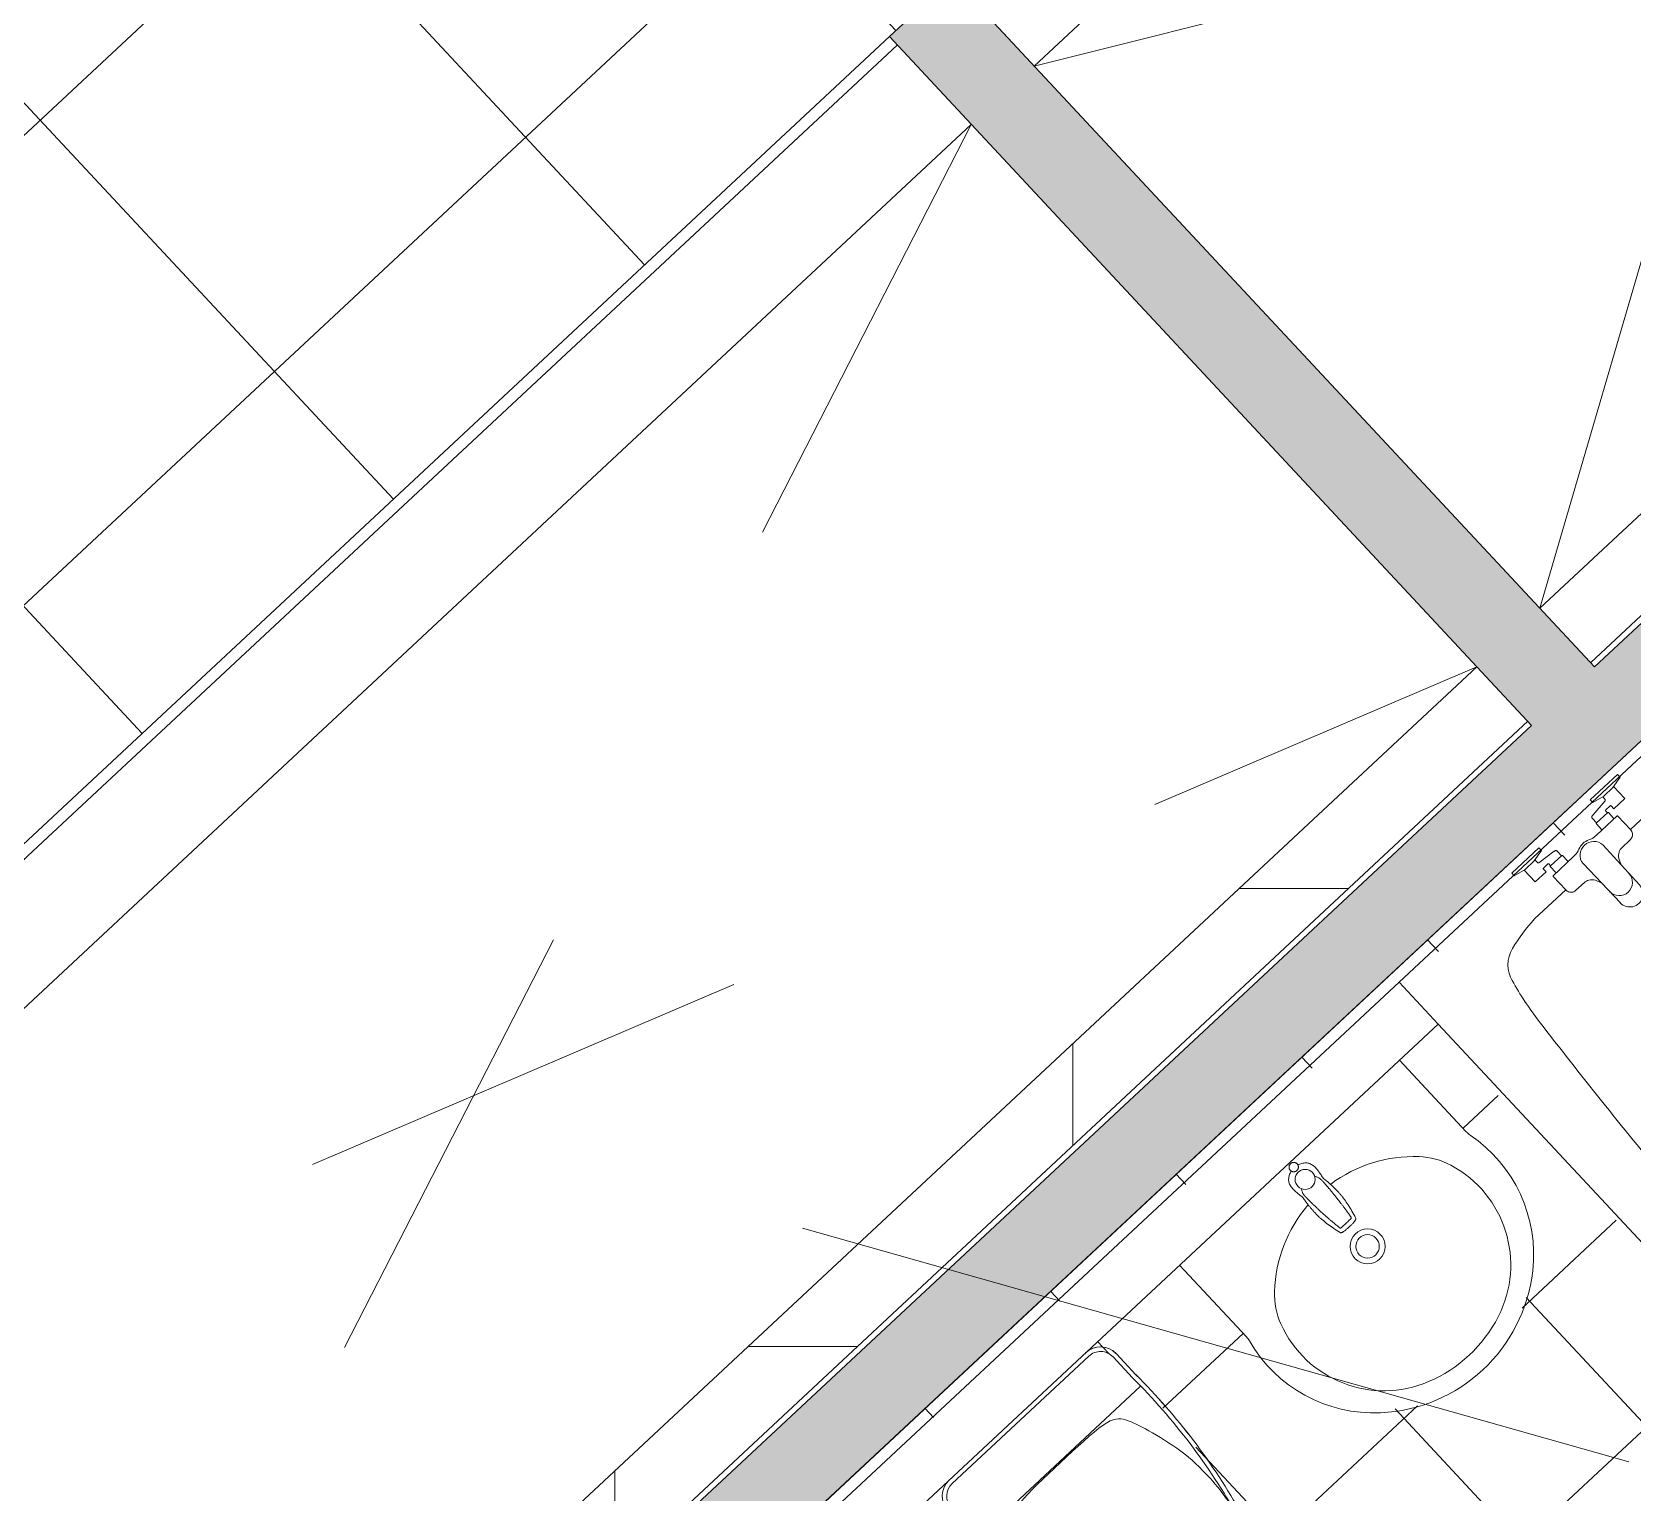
# Model space of a CAD drawing. Header units: millimetres. Extents: x -71377 to 516042, y -145869 to 441446.
# Drawn here: x 117752 to 120547, y 113294 to 115846 of the extents above; entities that cross this region are included whole.
import ezdxf

# ---------------------------------------------------------------- set-up
doc = ezdxf.new("R2010")
doc.units = ezdxf.units.MM
doc.header["$LTSCALE"] = 1000
doc.linetypes.add('_점선_M_', pattern=[3, 1.5, -1.5])
doc.linetypes.add('_점선_S_', pattern=[1.6, 0.8, -0.8])
for name, color, linetype, lineweight in [('A-fnsh', 5, 'Continuous', 5), ('A-hat', 251, 'Continuous', 5), ('A-insu', 251, 'Continuous', 5), ('A_bwall', 3, 'Continuous', 5), ('A_cwall', 2, 'Continuous', 5), ('A_fnsh', 5, 'Continuous', 5), ('AA_dash_M_', 7, '_점선_M_', 5), ('AA_오픈', 8, '_점선_S_', 5), ('AA_위생', 4, 'Continuous', 5), ('패밀리로 가져오기', 8, 'Continuous', 5)]:
    doc.layers.add(name, color=color, linetype=linetype, lineweight=lineweight)
pattern_1 = [(0, (165969.4808845727, 243949.8848709872), (0, 800), []), (90, (165969.4808845727, 243949.8848709872), (-800, 4.898587196589413e-14), [])]

# ---------------------------------------------------------------- blocks, each defined once
blk = doc.blocks.new('3D_세대_욕조 - 욕조_dwg-2440840-지반층 배치도')
at = {"layer": '패밀리로 가져오기'}
for p, q in [((80.7487418279052, -267.7176228804747), (80.74874182790516, -193.4680915661156)), ((26.19999999998981, -265.1060796084634), (26.19999999998981, -275.996952573681)), ((27.19999999998982, -276.996952573681), (31.99999999991997, -276.996952573681)), ((162.4384728219957, -322.0413313812164), (67.57789067368867, -321.1000441932407)), ((162.4435648125727, -367.9525229914866), (67.79125686889894, -368.9127413132514)), ((26.19999999998981, -413.996952573681), (26.19999999998981, -424.8878255390151)), ((27.19999999998982, -412.996952573681), (31.99999999991994, -412.996952573681)), ((80.78817767816511, -422.2762822669752), (48.79999999996657, -422.2762822669752))]:
    blk.add_line(p, q, dxfattribs=at)
at = {"layer": '패밀리로 가져오기', "flags": 128}
for points in [[(6.199999999989826, -262.1060796084634), (6.199999999989809, -240.1060796084634), (1.499999999919967, -218.6060796084635), (-5.000000000080044, -218.6060796084634), (-5.000000000080011, -283.6060796084635), (1.499999999919984, -283.6060796084635)], [(6.199999999989826, -427.8878255390151), (6.199999999989792, -449.8878255390151), (1.499999999919899, -471.387825539015), (-5.000000000080044, -471.387825539015), (-5.000000000080044, -406.387825539015), (1.499999999919967, -406.387825539015)]]:
    blk.add_lwpolyline(points, close=True, dxfattribs=at)
for points in [[(5.762790697663177, -238.1060796084635), (34.19999999998984, -238.1060796084635), (34.19999999998982, -264.1060796084635), (27.19999999998982, -264.1060796084635)], [(5.762790697725086, -264.1060796086514), (11.1828288922442, -264.1060796086514), (11.8797664686608, -264.1760494481675), (12.67723861521361, -264.4424584780298), (13.27598926259943, -264.8125108149811), (13.66516463887309, -265.1781590479627), (13.8774267123177, -265.459064161167), (17.58346329079943, -298.9778955925677)], [(47.34557743548796, -303.8415995418613), (45.88776732728729, -304.4969525736811), (33.11223267255264, -304.496952573681), (31.99999999991994, -303.996952573681), (31.99999999991995, -275.996952573681), (33.11223267255266, -275.496952573681), (45.88776732728729, -275.496952573681)], [(47.29999999996652, -320.4561701901544), (47.29999999996652, -317.7553016203742), (47.46121180189219, -268.5411903463823)], [(115.0081817479004, -321.5706877872867), (103.7640507020187, -317.2432334281325), (101.302464656801, -315.3320214120026), (99.18760925523385, -313.276789266412), (97.41268148218661, -311.1259848606128), (95.97806887623301, -308.9157110859228), (94.89041646620173, -306.6773942851283), (94.21708356080488, -304.66745983393), (93.96644360692153, -303.5546324104357), (93.78641297136348, -302.2874273618504), (93.72778083830056, -301.3241794905912), (93.18750186128456, -279.3694140664588), (93.0291353668217, -277.6951852474881), (92.57323957249903, -275.8657336347092), (91.83512459594206, -274.1424395680947), (90.83063442647835, -272.5603937562842), (89.57952110309999, -271.1526799552662), (88.1054668409415, -269.9502286117344), (86.43490650589958, -268.9809503611464), (84.59698366901283, -268.270483352389), (82.62306067141617, -267.8425307735155), (80.78817932241508, -267.7176336683619), (48.79999999996654, -267.7176336683619)], [(17.58272770508393, -298.9708431962433), (17.66199136244953, -299.5478392875216), (17.78737268316128, -300.1513555354775), (17.96476983777486, -300.7241874616605), (18.22737696929478, -301.2957092298838), (18.60865758976299, -301.8512333704705), (19.12081079062884, -302.3431859173446), (19.74770183919118, -302.7196695208416), (20.46704988763889, -302.9452776042651), (21.03096739700976, -302.9969265821712), (31.99999999995807, -302.9969265821539)], [(17.58113372927832, -391.0370737536247), (13.8783814378368, -424.5262060769564), (13.711770706897, -424.7612664372258), (13.3287845976939, -425.1391357358031), (12.74856871922115, -425.5162846547009), (11.96759265390305, -425.7988442184615), (11.1827567389535, -425.8878263730791), (5.762790697725053, -425.8878263730791)], [(31.99999999999272, -386.996952573874), (21.0288985761366, -386.996952573874), (20.46707783940219, -387.048622387443), (19.74796651894594, -387.2741159206249), (19.12128367984773, -387.6503553057393), (18.60913439979249, -388.1421036510744), (18.22767228303143, -388.697666240721), (17.96486567654028, -389.26946172513), (17.78738793741523, -389.8424893872567), (17.66195759293487, -390.4462673546512), (17.58272650578689, -391.0230728677426)], [(47.43614652465475, -413.8008845497675), (45.88776732728726, -414.496952573681), (33.11223267255266, -414.496952573681), (31.99999999991997, -413.996952573681), (31.99999999991997, -385.996952573681), (33.11223267255262, -385.4969525736811), (45.88776732728729, -385.4969525736811)], [(47.46121180189223, -421.4527148010961), (47.29999999996654, -372.2386035271043), (47.29999999996654, -369.5377349574405)], [(80.74874182790515, -496.5319084320217), (80.74874182790519, -422.2762822669465), (82.6425761680948, -422.1486783705473), (84.61559489314827, -421.7178260346695), (86.4522569716574, -421.0046147282987), (88.12120506857893, -420.0327767313279), (89.59331108912733, -418.8279867371597), (90.84216507085513, -417.4181959276607), (91.84411716546308, -415.8343741370186), (92.57945250467313, -414.1096433542257), (93.03237317552704, -412.2791141909834), (93.18750182775695, -410.6244911755489), (93.72778015075163, -388.6697251753935), (93.78830534304873, -387.6870217209503), (93.97007106772067, -386.4199299072203), (94.21708362366914, -385.3264457009786), (94.89765181593977, -383.2987267192507), (95.98826627436938, -381.0602136975208), (97.42612385788377, -378.8496359259875), (99.20417027004443, -376.6991617422605), (101.321364898853, -374.6454219776492), (103.7836271863562, -372.7372025450746), (115.1174108407358, -368.432632152369)], [(5.762790697663126, -451.887825539015), (34.19999999998982, -451.887825539015), (34.19999999998982, -425.8878255390151), (27.19999999998979, -425.8878255390151)]]:
    blk.add_lwpolyline(points, dxfattribs=at)
at = {"layer": '패밀리로 가져오기'}
for radius in [22.36464658594923, 15.23403839904491]:
    blk.add_circle((245.0000000034925, -344.9969525737687), radius, dxfattribs=at)
for centre, radius, start, end in [((1072.384181119502, -9036.480907605961), 9000, 93.20867442402596, 95.45374433258452), ((865.5030559003357, -7930.643240585925), 7885.643253458362, 87.42176535858616, 92.15753866539832), ((1152.446564108133, -1251.066619191319), 1200, 79.56604003238847, 86.76200457062295), ((274.0303230807185, -674.505595555529), 600, 95.45374433258449, 103.6352348715995), ((1359.808491997421, -125), 55.00000000000016, 14.07704433659752, 79.56607822992), ((145, -145), 54.99999999999999, 101.5381412351697, 164.0743675045437), ((61.53093187510967, -345), 1371.625884943087, 350.2036584489433, 9.796341551056416), ((399.8289426118135, -217.7132038064302), 320, 164.0743675045437, 175.6547653294647), ((27.19999999998981, -265.1060796084634), 0.9999999999999944, 89.9999999999995, 179.9999999999995), ((27.19999999998982, -275.996952573681), 1.000000000000011, 180, 269.9999999999996), ((39.49999999991996, -291.1933811451595), 16.94642857140001, 112.144196508558, 116.2680446161004), ((39.49999999991996, -291.1933811451595), 16.9464285714, 62.07582372120119, 67.85580349144205), ((48.80003209217831, -269.2176233310306), 1.5000004508, 90.001225832193, 153.1950156757322), ((39.49999999991996, -288.800524002319), 16.9464285714, 243.7319553838996, 247.8558034914422), ((69.79999999996653, -344.9969525736811), 27.99999999999998, 154.7355889450447, 205.2644110549548), ((17.79999999996653, -320.4561701901544), 29.49999999999999, 334.7355889450447, 0), ((69.79999999996653, -344.9969525736811), 24, 95.3125040230086, 265.1988622910899), ((134.6915119593396, -344.9999999990973), 23.23290234000372, 270.6860031042241, 89.31429785920841), ((162.2106876685648, -344.9969527323552), 22.95675146204759, 270.0000000000001, 90.00000000000017), ((17.79999999996651, -369.5377349574405), 29.50000000000008, 359.9999999999996, 25.26441105495527), ((39.49999999992002, -401.1933811451595), 16.94642857140008, 112.1441965085579, 116.2680446161005), ((39.49999999992002, -401.1933811451595), 16.94642857140003, 62.42124687455382, 67.85580349144239), ((27.19999999998982, -413.996952573681), 1.000000000000011, 90, 180), ((39.49999999991996, -398.800524002319), 16.9464285714, 243.7319553838996, 247.855803491442), ((27.19999999998979, -424.8878255390151), 0.9999999999999751, 180, 269.9999999999996), ((48.80003209217829, -420.7762818164479), 1.50000045080002, 206.8049843242678, 269.9987741678072), ((399.8289426118135, -472.2867961917074), 320.0000000000002, 184.3452346705347, 195.9256324954556), ((145, -545), 55.00000000000006, 195.9256324954557, 258.4618587648295), ((1359.808491997421, -564.9999999999999), 54.99999999999946, 280.4339217700795, 345.9229556634017), ((274.0303230807185, -15.49440444260835), 600.0000000000002, 256.3647651283998, 264.5462556674148), ((1072.384181119502, 8346.480907488614), 9000, 264.5462556674148, 266.7913255759733), ((865.5030559003351, 7240.643240468577), 7885.643253458363, 267.842461334601, 272.5782346414131), ((1152.446564108133, 561.0666191931814), 1200, 273.2379954293763, 280.4339599676108)]:
    blk.add_arc(centre, radius, start, end, dxfattribs=at)
blk = doc.blocks.new('3D_세대_욕조 - 3D_세대_욕조-2060221-지반층 배치도')
at = {"layer": 'AA_위생'}
for p, q in [((1499.999999999998, 0), (0, 0)), ((0, 0), (0, -744.9999999999987)), ((1500, -744.9999999999989), (1499.999999999998, 0)), ((100.0000000000541, -744.9999999999989), (1500, -744.9999999999989))]:
    blk.add_line(p, q, dxfattribs=at)
blk.add_blockref('3D_세대_욕조 - 욕조_dwg-2440840-지반층 배치도', (0, 0))
blk = doc.blocks.new('3D_젠다이벽 - 3D_젠다이벽-2258131-지반층 배치도')
at = {"layer": 'AA_위생'}
for p, q in [((0, -99.99999999999982), (0, 0)), ((0, 0), (1355, 0)), ((1355, 0), (1355, -99.99999999999973)), ((0, -99.99999999999982), (1355, -99.99999999999973))]:
    blk.add_line(p, q, dxfattribs=at)
blk = doc.blocks.new('2D_세대_세면기 - 세면기_dwg-2212444-지반층 배치도')
at = {"layer": '패밀리로 가져오기'}
for p, q in [((-262.499999999897, 5.000000000050824), (-262.4999999999143, 175.9804610014514)), ((262.5000000001049, 175.9804610014514), (262.5000000000703, 4.999999880086489))]:
    blk.add_line(p, q, dxfattribs=at)
for centre, radius in [((0, 205), 30.50000000000001), ((0, 205), 20.5), ((0, 45.00459420960398), 17.50000000000001)]:
    blk.add_circle(centre, radius, dxfattribs=at)
for centre, radius, start, end in [((2.495944606994982e-07, 219.9999999606124), 280.0000000378258, 49.52587106822004, 130.47412893178), ((-16.07368415557789, 264.5285529456301), 197.6591578487138, 109.8483040422827, 198.8473280990258), ((0, 219.9999974798281), 245.0000025201417, 70.15169627258236, 109.8483037274176), ((16.0736841556101, 264.5285529456456), 197.6591578486883, 341.1526719009662, 70.15169595772457), ((-18.49852267160525, 241.6788025506349), 251.5014767076021, 130.4741291046233, 193.0251718229564), ((18.49852459984529, 241.6788030237153), 251.5014754201266, 346.9748279985711, 49.52587107307221), ((-81.97834243755375, 242.0320111001118), 128.0206743911372, 198.8473278204025, 224.9346393354117), ((81.97834243734941, 242.0320111002388), 128.0206743913715, 315.0653606646119, 341.1526721795726), ((-302.5000179732468, 175.9804611134229), 40.00001797324691, 359.9999998395331, 13.02516567066967), ((302.4999994125552, 175.9804610824287), 39.99999941255517, 166.9748281335453, 180.0000001160701), ((1.840874119807268e-10, 323.8235308428656), 243.8235298424097, 224.9346392186401, 263.5671417229705), ((2.699046319776244e-10, 323.8235308430947), 243.8235298422498, 276.4209547410709, 315.0653607812458)]:
    blk.add_arc(centre, radius, start, end, dxfattribs=at)
for points, knots in [([(-18.66339512728156, 154.7081136391498), (-19.77871562733642, 150.3096920724262), (-21.95456873687196, 141.7289126081077), (-24.4984690636737, 129.3295255424418), (-25.68631791069127, 121.3035364751592), (-26.24242153577507, 117.5460873465054)], [0, 0, 0, 0, 13.61216304294093, 26.55565578058631, 37.94936796509212, 37.94936796509212, 37.94936796509212, 37.94936796509212]), ([(-20.15218571573496, 64.0426525445655), (-20.15491095273512, 64.07593222331744), (-20.16089046044111, 64.14895196271507), (-20.16868816726244, 64.26641222948085), (-20.17625971306525, 64.39789812696927), (-20.18314396850427, 64.53836713786173), (-20.18927438862808, 64.68334242317822), (-20.19462436261604, 64.82934970218753), (-20.1992948043315, 64.97541453730446), (-20.20343704164609, 65.12345033434441), (-20.20720070998145, 65.27753381043897), (-20.21068176419088, 65.44223022591062), (-20.21391824198193, 65.62199366506688), (-20.21689877957376, 65.82120044904704), (-20.21956746351422, 66.04414290535514), (-20.22182771458846, 66.29505357375105), (-20.2235456271675, 66.57819236461368), (-20.22455193082838, 66.89805910915528), (-20.22464001593385, 67.25968718786267), (-20.22356240361581, 67.66754609178938), (-20.22106433231547, 68.12157705288215), (-20.21695415181769, 68.61746910541271), (-20.2111613246586, 69.14630117167972), (-20.20362587863044, 69.70581607566531), (-20.19420656758152, 70.29992598294164), (-20.18257248413524, 70.94012187230021), (-20.16828918688059, 71.63804412092281), (-20.15081658391017, 72.40555404476497), (-20.12951893932619, 73.25416838068955), (-20.10387222992897, 74.18753558482669), (-20.07341138232021, 75.20657461950773), (-20.03769993291074, 76.31135399098662), (-19.99604222942614, 77.50885779841744), (-19.94769297370938, 78.80525567691566), (-19.89196318793519, 80.2035104981164), (-19.82803909352314, 81.70860728202956), (-19.75481559701601, 83.33024505762187), (-19.67075001319395, 85.08413981052882), (-19.57403501662373, 86.98690555507964), (-19.46255895096233, 89.05607082075858), (-19.3338674579227, 91.3099554747287), (-19.18511412870158, 93.76750044440476), (-19.0129618098371, 96.44888562279209), (-18.81344709357933, 99.37624525480524), (-18.5819297155518, 102.5727433472759), (-18.31292945141738, 106.0625590670044), (-18.00005184368097, 109.870223121234), (-17.6353142693327, 114.02644207294), (-17.20880532956819, 118.5668839669763), (-16.70744428660854, 123.538581724179), (-16.11794547346295, 128.9698292966231), (-15.42085883464773, 134.9025202477771), (-14.5970610842372, 141.4110860125673), (-13.95457170495643, 145.9443808638903), (-13.6164736477658, 148.3299427600577)], [0, 0, 0, 0, 0.1001720540869371, 0.2197899005840505, 0.3531439190531336, 0.4952805234713711, 0.641697734844473, 0.7884560407077352, 0.9335943088278539, 1.080114896074723, 1.232736223793042, 1.395981734128744, 1.574313657793331, 1.772113091810602, 1.993668074296583, 2.243187958622901, 2.524874547242018, 2.84309886709774, 3.202791586896475, 3.609757304104825, 4.066678162072397, 4.564903248805408, 5.097482706424179, 5.653267748431918, 6.243598531368734, 6.88003479597527, 7.574170838915046, 8.337801876331033, 9.18315909890415, 10.12081313564495, 11.13895764527006, 12.24163870602211, 13.43687903510529, 14.73363845728038, 16.13353202703779, 17.6349693019609, 19.2529941907736, 21.00339633990759, 22.90268708772213, 24.96865217348693, 27.219884179552, 29.6753416963405, 32.35476527350192, 35.28058236850758, 38.4777694668486, 41.96934790877524, 45.78104511464829, 49.93920722504328, 54.48585521868761, 59.46223837583078, 64.9298246980295, 70.87508426674512, 77.38258806108023, 84.61069947673221, 84.61069947673221, 84.61069947673221, 84.61069947673221]), ([(-18.52520993258803, 155.1187323797494), (-18.56672999232607, 155.0164279967036), (-18.60895032355949, 154.9123981623034), (-18.63781201837907, 154.8041917278767), (-18.63829072192312, 154.8023970029317)], [0, 0, 0, 0, 0.3303862562028353, 0.3359585043922059, 0.3359585043922059, 0.3359585043922059, 0.3359585043922059]), ([(-17.53609118796887, 156.1258553527296), (-17.54609976776658, 156.1208730173986), (-17.67013209503677, 156.0591289279448), (-17.90666894026188, 155.9119732089731), (-18.21340102334812, 155.6286113674479), (-18.41399537885139, 155.3486752945988), (-18.50219531888962, 155.1663165059284), (-18.52520993258803, 155.1187323797494)], [0, 0, 0, 0, 0.03354220546589337, 0.4156751397089476, 0.8304658768067489, 1.27947436529188, 1.438003247327623, 1.438003247327623, 1.438003247327623, 1.438003247327623]), ([(-14.4225535346195, 157.2769240317866), (-14.7436907714762, 157.1848245151633), (-15.47486314234822, 156.9751302966268), (-16.18552337326766, 156.7036184886137), (-16.58405547682194, 156.55135701783)], [0, 0, 0, 0, 1.001811517679026, 2.280946643615511, 2.280946643615511, 2.280946643615511, 2.280946643615511]), ([(-13.90765898581594, 157.3803170509636), (-13.94973927314477, 157.3741924091449), (-14.03235552464103, 157.3621678964587), (-14.11442985054571, 157.3468783350152), (-14.15469991695137, 157.3393764561042)], [0, 0, 0, 0, 0.1275567484283376, 0.2504322350713358, 0.2504322350713358, 0.2504322350713358, 0.2504322350713358]), ([(-0.02517509181054462, 158.2108448278159), (-1.486621896486856, 158.1941187838434), (-4.570917925774562, 158.1588194689144), (-9.155231427231318, 157.8903073100552), (-12.26594946767887, 157.5583002613207), (-13.7628669636324, 157.3985342029482)], [0, 0, 0, 0, 4.384323039201377, 9.252851419329057, 13.76876593963573, 13.76876593963573, 13.76876593963573, 13.76876593963573]), ([(-13.61647710669785, 148.3299432857893), (-13.57979497861659, 148.4719906478858), (-13.5058949466725, 148.7581601027561), (-13.26795671126336, 149.1395523250323), (-12.95324813570341, 149.4589270522156), (-12.57572610764776, 149.693344555901), (-12.16657852061635, 149.8428898570539), (-11.8837390766049, 149.8688420994766), (-11.74491391517222, 149.8815801539458)], [0, 0, 0, 0, 0.4379789736104339, 0.8823550277382225, 1.329335817469175, 1.772885186526826, 2.205279407701104, 2.622093604753103, 2.622093604753103, 2.622093604753103, 2.622093604753103]), ([(-11.74491683021188, 149.8816407471895), (-9.136816645720012, 149.84972191234), (-3.932033525483505, 149.786023970892), (3.881669216301415, 149.7860239797083), (9.08646048372443, 149.8497218855623), (11.69456881470979, 149.8816407523118)], [0, 0, 0, 0, 7.824842798772822, 15.61543147756494, 23.4402987154236, 23.4402987154236, 23.4402987154236, 23.4402987154236]), ([(14.37217936664819, 157.2769321762025), (12.6448096359552, 157.4860652155711), (9.305980163350275, 157.8902980460601), (4.497505892909907, 158.1571205355797), (1.424771769616018, 158.1936211728256), (-0.02517508808524482, 158.2108449162915)], [0, 0, 0, 0, 5.2188082702025, 10.08742399198804, 14.43749144496374, 14.43749144496374, 14.43749144496374, 14.43749144496374]), ([(11.69456588756292, 149.8815801311284), (11.833392283568, 149.8688420519687), (12.11623264100082, 149.8428899062224), (12.52538056165911, 149.6933431950312), (12.90290183671714, 149.4589258208323), (13.21760993927274, 149.1395511959642), (13.45554736512175, 148.7581593299641), (13.52944729729376, 148.4719903725987), (13.56612934917212, 148.3299433607608)], [0, 0, 0, 0, 0.4168178152217764, 0.8492109802907826, 1.292760107286041, 1.739740264330936, 2.184115899464466, 2.622093827622782, 2.622093827622782, 2.622093827622782, 2.622093827622782]), ([(13.56612590420991, 148.3299428354949), (13.90525080922516, 145.9369566496018), (14.54853979173648, 141.3976803360038), (15.3719863083488, 134.8901305269381), (16.06691203432446, 128.9752574494019), (16.65376945667779, 123.5696591372634), (17.15274664052287, 118.6248661256758), (17.57743241778935, 114.1087824549862), (17.94093372010273, 109.9729267834016), (18.25309023915278, 106.1812909453966), (18.5217802458513, 102.703434596123), (18.75329031828779, 99.51539096445977), (18.95301808474951, 96.5935006174061), (19.12553573509633, 93.91513379315985), (19.27475807945192, 91.45856206761773), (19.40398530209684, 89.20395799191162), (19.51603298934481, 87.13275070736861), (19.61333096569709, 85.22697576659743), (19.69797246342561, 83.4694296841256), (19.77175113354514, 81.84380176705527), (19.83620196693498, 80.33461358849993), (19.89245072979008, 78.93172010998566), (19.94130342148664, 77.63026935376533), (19.98345173483911, 76.4271512566749), (20.01962097074615, 75.3167861763834), (20.05053062444376, 74.2914570307861), (20.07661705962773, 73.35090446802502), (20.0983340398035, 72.49435662666406), (20.11618314783102, 71.71898938777645), (20.13079249361626, 71.01385348919382), (20.14270675110031, 70.3672134927748), (20.1523656288652, 69.76757338528934), (20.16010871532465, 69.2034417903692), (20.16609403988449, 68.6700406136761), (20.17038225240383, 68.16929872789157), (20.1730388226425, 67.7096932809136), (20.17424562663019, 67.29623106910914), (20.17425497706291, 66.92906911940105), (20.17331618034897, 66.60403448090216), (20.17163859271849, 66.31606803833779), (20.16939399683262, 66.06065481417538), (20.16671919483267, 65.83355556311835), (20.16371421130332, 65.63057342226793), (20.16043889814988, 65.44745702368955), (20.15690888934073, 65.2798711772607), (20.1530905634679, 65.1234007642234), (20.14889241914601, 64.97351588241074), (20.14417021868955, 64.82619735839302), (20.13877853171481, 64.67956293061066), (20.13262291045612, 64.5345698414747), (20.12573532295113, 64.39459849232156), (20.11818840299444, 64.26400205041274), (20.11044459733663, 64.14768555110244), (20.10452930013523, 64.07549698395547), (20.10183780360966, 64.04265074292198)], [0, 0, 0, 0, 7.250595298783594, 13.75371729819204, 19.67771887450641, 25.11710238365869, 30.06559567070057, 34.58731392073021, 38.72503130834335, 42.52092389384783, 46.00065217316111, 49.18965109432794, 52.11020825257136, 54.78675385817464, 57.24138331557799, 59.49349218668501, 61.56165502710424, 63.46408075852806, 65.21825504679285, 66.84039709183583, 68.34597856668395, 69.74994108642355, 71.05245441835473, 72.25307638320574, 73.36150585987863, 74.3853131644131, 75.33045822192098, 76.18424588091385, 76.9557801056785, 77.65717412200371, 78.30010570545925, 78.89602764234603, 79.45632616659846, 79.99265824498066, 80.49633012307517, 80.95860503806081, 81.3714957622819, 81.73672032372026, 82.0600893430704, 82.34660235638374, 82.60063305978211, 82.82635747495026, 83.02794634084736, 83.20964526764739, 83.37579365216433, 83.53081452434905, 83.6791953320711, 83.82562356874926, 83.97299575126358, 84.1193938457296, 84.26099221862044, 84.3934128971583, 84.51183410341191, 84.61070196071306, 84.61070196071306, 84.61070196071306, 84.61070196071306]), ([(16.51458534412086, 156.5591086084023), (16.11528537065799, 156.7111102117532), (15.41072259918762, 156.9793162674562), (14.68612330171875, 157.1869650890328), (14.37217936664819, 157.2769321762025)], [0, 0, 0, 0, 1.281016652177263, 2.260347364740437, 2.260347364740437, 2.260347364740437, 2.260347364740437]), ([(18.46966847591103, 155.1300688590854), (18.44601392267788, 155.1781783781809), (18.35543814283571, 155.3623948022645), (18.14988796383533, 155.643953914608), (17.83732328707559, 155.9265925117226), (17.60470604390322, 156.0671780812094), (17.48771063996112, 156.1248861023649), (17.48528971709311, 156.1260802233592)], [0, 0, 0, 0, 0.1607841969260002, 0.6156596524708213, 1.034617578293397, 1.417887117432081, 1.425985482645868, 1.425985482645868, 1.425985482645868, 1.425985482645868]), ([(18.58795161079615, 154.8023567055352), (18.58680977619781, 154.8066219657724), (18.55677102176909, 154.9188300780736), (18.51237597550826, 155.0264957652555), (18.46966847591103, 155.1300688590854)], [0, 0, 0, 0, 0.01324540298437584, 0.3484527515072752, 0.3484527515072752, 0.3484527515072752, 0.3484527515072752]), ([(26.19207370653749, 117.5461008450948), (25.63596953162948, 121.3035489785973), (24.44811953215437, 129.3295357717145), (21.90421985936722, 141.7289185368665), (19.72836730730777, 150.309694622039), (18.61304721422495, 154.7081139786169)], [0, 0, 0, 0, 11.39370948505838, 24.337198705774, 37.94935501487501, 37.94935501487501, 37.94935501487501, 37.94935501487501]), ([(-26.24830513168126, 117.5008874624036), (-26.45374468827241, 115.8347502433484), (-26.8745182561873, 112.4222306977923), (-27.22905171326515, 107.1917609514862), (-27.35342445650914, 101.8066710438496), (-27.29203784817049, 98.18136869108477), (-27.26116012968124, 96.35782657796518)], [0, 0, 0, 0, 5.035533691835856, 10.3135905909603, 15.71924750181088, 21.19025458095107, 21.19025458095107, 21.19025458095107, 21.19025458095107]), ([(27.21082747820764, 96.35855871392414), (27.24169908968983, 98.18204699037932), (27.3030737369529, 101.8072529444126), (27.17868335075093, 107.1921882075149), (26.82414347077729, 112.4224709303733), (26.40338568155365, 115.8348480618877), (26.1979557396844, 117.5009002508596)], [0, 0, 0, 0, 5.470845276431567, 10.87637421407984, 16.15425812718629, 21.18953525823816, 21.18953525823816, 21.18953525823816, 21.18953525823816]), ([(-27.25758184306324, 96.21106506837532), (-27.10547505412251, 92.44917277107015), (-26.78150605317205, 84.43679868942127), (-25.79368079081177, 73.92315392754972), (-24.93250547070056, 67.18849983764812), (-24.59726937394589, 64.6746707172133)], [0, 0, 0, 0, 11.29356546312668, 24.05392394524432, 31.66208298338573, 31.66208298338573, 31.66208298338573, 31.66208298338573]), ([(27.16325130034238, 95.76060712523758), (27.1512692756951, 95.34365369006993), (27.12002086173744, 94.25626369845122), (27.05147686973214, 92.43931250693278), (26.95107847638428, 90.24053573049603), (26.81967611890287, 87.83552456507459), (26.65196519810706, 85.203980026301), (26.44234564434737, 82.33611173601821), (26.18545371387155, 79.24803662020716), (25.88004866428674, 75.9976567244157), (25.53243846725672, 72.68160801846534), (25.15675910376013, 69.41754001565278), (24.82501254882663, 66.74588378053159), (24.62042737938464, 65.17511314572766), (24.55086101219058, 64.64850449748337)], [0, 0, 0, 0, 1.251373430518978, 3.263508176995688, 5.454636155252897, 7.854512164263438, 10.48919839306453, 13.36517821520795, 16.4809350601416, 19.78525525999355, 23.15907319039706, 26.48340216747282, 29.64195253619248, 31.23550088830857, 31.23550088830857, 31.23550088830857, 31.23550088830857]), ([(-24.59726937394589, 64.67467071767896), (-24.64863778837026, 64.35657802922651), (-25.08140780031681, 61.66842298675328), (-25.87161636911333, 56.60752582736313), (-26.88074982631952, 49.46814370388165), (-27.03962673153729, 44.66617768071593), (-27.11906358134002, 42.26524311443791)], [6.235517126057759, 6.235517126057759, 6.235517126057759, 6.235517126057759, 7.202228918014763, 14.40458168177283, 21.60638970389726, 28.80790710485295, 28.80790710485295, 28.80790710485295, 28.80790710485295]), ([(-15.76791192870587, 52.59557263366879), (-16.07658522482961, 52.99721682304517), (-16.84062771126628, 54.07071301853284), (-17.90654579177498, 55.91111601237208), (-18.8730755019933, 58.11638538865373), (-19.55639664083719, 60.30851577641442), (-19.97132628038526, 62.287726436276), (-20.09762863442302, 63.51327505661175), (-20.15218512341379, 64.04265259718522)], [48.97218987387756, 48.97218987387756, 48.97218987387756, 48.97218987387756, 50.49094369863587, 52.92000528156993, 55.33923610306615, 57.69850475135005, 59.79719569108556, 61.39306756838665, 61.39306756838665, 61.39306756838665, 61.39306756838665]), ([(20.10183733142912, 64.04265079414472), (20.04654116835446, 63.50729754008353), (19.91922279447318, 62.27465674420819), (19.50124288816005, 60.29011065000669), (18.81670828815549, 58.1008659573272), (17.8510017041117, 55.90138209005818), (16.79583190847188, 54.08108947752044), (16.04492090642452, 53.02358851954341), (15.74845381453633, 52.63585900841281)], [0, 0, 0, 0, 1.613907556246283, 3.715991786321755, 6.071264504584565, 8.483995814037815, 10.90677510087697, 12.3701571282362, 12.3701571282362, 12.3701571282362, 12.3701571282362]), ([(27.0643192762509, 43.57641723658888), (26.95521431323141, 45.73331179516391), (26.72804841026663, 50.22415153402836), (25.76407797820865, 56.99220257019626), (25.00163307134062, 61.85190680064262), (24.59048639982939, 64.40317678498104), (24.55086101219058, 64.64850449794903)], [0, 0, 0, 0, 6.475775903416724, 13.48312167037115, 20.49068105983028, 21.23624834540496, 21.23624834540496, 21.23624834540496, 21.23624834540496]), ([(-27.11906358134002, 42.26524311443791), (-27.08291150815785, 41.09574694465847), (-27.01063325628638, 38.75759230973199), (-26.46454052068293, 35.2835256610997), (-25.44681368861347, 31.91613416187465), (-23.87332671601326, 28.76493381382897), (-21.7710216268897, 25.93989351810887), (-19.23050000425428, 23.50548524642363), (-16.36978975310922, 21.46081658219919), (-13.27213081903756, 19.796849347651), (-10.44271170534194, 18.67300633294508), (-8.65042622294277, 18.1347710667178), (-7.973740576766431, 17.9559797574766)], [0, 0, 0, 0, 3.507827759584964, 7.013142878257928, 10.51657373788062, 14.02100300943547, 17.5241894514888, 21.02764433703654, 24.53429961598898, 28.04159929889682, 31.55082841780945, 33.64950634610198, 33.64950634610198, 33.64950634610198, 33.64950634610198]), ([(7.922890543937682, 17.95775834517553), (9.980180519632999, 18.49883724702523), (13.09397461358458, 19.65545062348247), (16.97202102001756, 21.88052786560729), (19.77229710295796, 24.00959534570574), (22.226906305179, 26.53132745297626), (24.21859838534147, 29.43564393697307), (25.66838902514428, 32.64670616202056), (26.57265180442482, 36.04855406936258), (27.01377596519887, 39.5360933537595), (27.08421047125011, 42.05324397981167), (27.06663224566728, 43.39930101949722), (27.0643192762509, 43.57641723658888)], [49.71501608164155, 49.71501608164155, 49.71501608164155, 49.71501608164155, 56.08509786023692, 59.59476089758783, 63.10097115996153, 66.60386586683725, 70.10707290311464, 73.61070634273544, 77.12048034929855, 80.62685539704835, 84.13404841895026, 84.66545321586013, 84.66545321586013, 84.66545321586013, 84.66545321586013]), ([(-3.624766080640255, 23.09040522854775), (-3.856230033410118, 22.97186127393207), (-4.420306578890593, 22.68297022369713), (-5.246354244326755, 22.10124827239152), (-6.072705832100113, 21.34388525936196), (-6.785478813178284, 20.48061363019868), (-7.372607659384819, 19.53027890738437), (-7.82278735038402, 18.50983717561799), (-8.127686071922883, 17.4385071164569), (-8.281573202475673, 16.33621692248106), (-8.28157348633828, 15.22354786813983), (-8.12768521977067, 14.12125993144914), (-7.822790479580651, 13.0499208313012), (-7.372595970576972, 12.02951307223223), (-6.785522550357148, 11.07905118898565), (-6.072542110518921, 10.21625554316188), (-5.246967163234197, 9.457110637682483), (-4.324197832269043, 8.815992410472056), (-3.321431782777391, 8.303826516011242), (-2.257342872377835, 7.933797634214355), (-1.15173451140434, 7.69901823935667), (-0.400763456382273, 7.669821191119408), (-0.02517386898398359, 7.655218621250242)], [0, 0, 0, 0, 0.7796406466278738, 1.899980525707507, 3.018043370821694, 4.133781178381355, 5.247318618472069, 6.358944744324464, 7.469092177519721, 8.578305108233579, 9.6871984617256, 10.79641139243946, 11.90655882563472, 13.01818495148711, 14.13172239157783, 15.24746019913749, 16.36552304425167, 17.48586292306551, 18.60826374358432, 19.73235813063498, 20.85765499889333, 21.98357575658331, 21.98357575658331, 21.98357575658331, 21.98357575658331]), ([(-0.02517386898398307, 23.90454654581845), (-0.4008018601654606, 23.89001240185362), (-1.151849701432209, 23.86095216751084), (-2.256882614917349, 23.62514746685424), (-3.076778967744458, 23.34360941848981), (-3.520868999641459, 23.1384121535512), (-3.624766080640255, 23.09040522854775)], [0, 0, 0, 0, 1.125920757721276, 2.25121762588627, 3.375312013090756, 3.718617555693308, 3.718617555693308, 3.718617555693308, 3.718617555693308]), ([(-0.02517386898398307, 23.91488436050713), (0.2015030950933138, 23.90941157541376), (0.6599562203948174, 23.89834289254001), (1.35550136613746, 23.80746755251765), (2.072477421518008, 23.65336699536951), (2.822466138549301, 23.42405520823098), (3.317065326519101, 23.20459853743648), (3.574420001357793, 23.09040870144963)], [0, 0, 0, 0, 0.67985731175145, 1.37500831017503, 2.100364706459809, 2.87840248218386, 3.722391058109439, 3.722391058109439, 3.722391058109439, 3.722391058109439]), ([(3.574418342672291, 23.09040522854775), (3.805882295760701, 22.97186127395668), (4.369958841667384, 22.68297022396104), (5.196006507318115, 22.10124827271654), (6.022358094003595, 21.34388525868443), (6.735131076419952, 20.48061363085243), (7.322259921180454, 19.53027890703206), (7.772439612496808, 18.50983717567222), (8.077338333933696, 17.43850711644214), (8.231225464511942, 16.33621692248599), (8.231225748374563, 15.2235478681349), (8.07733748178145, 14.12125993146396), (7.772442741693554, 13.04992083124675), (7.322248232372195, 12.02951307258533), (6.73517481360035, 11.07905118832896), (6.022194372416566, 10.21625554385061), (5.196619426246752, 9.457110637316955), (4.273850095169284, 8.815992410531642), (3.271084045755139, 8.30382651600832), (2.206995135058949, 7.933797634066088), (1.101386773727202, 7.699018239443832), (0.3504157184097919, 7.669821191144521), (-0.02517386898398359, 7.655218621250242)], [0, 0, 0, 0, 0.7796406474485027, 1.899980526528136, 3.018043370956847, 4.133781179109661, 5.247318618711059, 6.358944744563454, 7.469092177758712, 8.57830510847257, 9.687198461964591, 10.79641139267845, 11.90655882587371, 13.0181849517261, 14.1317223913275, 15.24746019948032, 16.36552304390903, 17.48586292272287, 18.60826374324168, 19.73235813029233, 20.8576549994631, 21.98357575715308, 21.98357575715308, 21.98357575715308, 21.98357575715308])]:
    blk.add_open_spline(points, degree=3, knots=knots, dxfattribs=at)
for points in [[(-18.63830265589059, 154.8024044251069), (-18.6466668130209, 154.7709741631212), (-18.65503097015121, 154.7395439011355), (-18.66339512728156, 154.7081136391498)], [(-17.00496461428701, 156.3732184539549), (-17.18187317593644, 156.2908306615427), (-17.35878173758587, 156.2084428691306), (-17.53569029923529, 156.1260550767183)], [(-16.58405547682194, 156.55135701783), (-16.71476175915451, 156.496197850133), (-16.84546804148705, 156.441038682436), (-16.97617432381958, 156.3858795147389)], [(-14.27067741844803, 157.3150189178996), (-14.30728695696841, 157.3060899207679), (-14.3438964954888, 157.2971609236362), (-14.38050603400917, 157.2882319265045)], [(-14.15469991695137, 157.3393764561042), (-14.19335908411691, 157.3312572767027), (-14.23201825128248, 157.3231380973011), (-14.27067741844803, 157.3150189178996)], [(-13.80384231079371, 157.3937078379095), (-13.83844786913445, 157.3892442422609), (-13.87305342747519, 157.3847806466123), (-13.90765898581594, 157.3803170509636)], [(16.88894655741749, 156.4019928020425), (16.76415948631863, 156.4543647374958), (16.63937241521973, 156.506736672949), (16.51458534412086, 156.5591086084023)], [(17.29430242348464, 156.218145170249), (17.16535945485035, 156.2767344925863), (17.03641648621607, 156.3353238149235), (16.90747351758182, 156.3939131372608)], [(17.48533335141838, 156.1260595628992), (17.42165637544047, 156.1567547653491), (17.35797939946253, 156.1874499677991), (17.29430242348464, 156.218145170249)], [(18.61304721422495, 154.7081139786169), (18.60468336722502, 154.7395430694645), (18.59631952022512, 154.7709721603121), (18.58795567322522, 154.8024012511596)], [(-27.26116012968124, 96.35782657796518), (-27.25995917245746, 96.30892492908364), (-27.25875821523369, 96.2600232802021), (-27.25755725800991, 96.21112163132057)], [(27.17492814175785, 96.21268329769376), (27.17103586128602, 96.06199124020834), (27.1671435808142, 95.91129918272293), (27.16325130034238, 95.76060712523758)], [(27.17849717568605, 96.3592270151712), (27.17730749771, 96.31037910934539), (27.17611781973391, 96.26153120351954), (27.17492814175785, 96.21268329769376)], [(27.20426637772471, 96.21194476028906), (27.19567664371182, 96.26103884524974), (27.18708690969895, 96.31013293021047), (27.17849717568605, 96.3592270151712)], [(27.20722617674619, 96.21186082763599), (27.20842661056669, 96.26076012306537), (27.20962704438716, 96.30965941849476), (27.21082747820764, 96.35855871392414)]]:
    blk.add_open_spline(points, degree=3, dxfattribs=at)
blk = doc.blocks.new('2D_세대_세면기 - 2D_세대_세면기-2212445-지반층 배치도')
at = {"layer": 'AA_위생'}
for p, q in [((-262.4999999999998, 175.9804611134229), (-262.4999999999999, 5.000000000000031)), ((262.4999999999999, 4.999999880048301), (262.5, 175.9804610824286))]:
    blk.add_line(p, q, dxfattribs=at)
for centre, radius, start, end in [((2.495944606994982e-07, 219.9999999606124), 280.0000000378257, 49.52587102539944, 130.4741274064244), ((-18.49852267160525, 241.6788025506349), 251.5014767076022, 130.4741274064242, 193.025170978735), ((18.49852459984529, 241.6788030237153), 251.5014754201265, 346.9748280170916, 49.52587102539952), ((-302.5000179732468, 175.9804611134229), 40.00001797324691, 7.735105509695294e-13, 13.0251709787369), ((302.4999994125552, 175.9804610824287), 39.99999941255505, 166.9748280170935, 180.0000000000008)]:
    blk.add_arc(centre, radius, start, end, dxfattribs=at)
blk.add_blockref('2D_세대_세면기 - 세면기_dwg-2212444-지반층 배치도', (0, 0))
blk = doc.blocks.new('2D_세대_양변기 - 양변기_dwg-V18-지반층 배치도')
at = {"layer": '패밀리로 가져오기'}
for p, q in [((158.850420337044, 429.1905742507915), (158.6695957028906, 429.7589944990722)), ((169.293784939063, 351.8502793017184), (169.2153651624875, 352.4535503616114)), ((-201.1384781130573, 87.97737745959239), (-201.1384781130573, 37.97738631290487)), ((193.472746633507, 108.2121579126651), (-193.4727466341674, 108.2121579126651)), ((-193.1384795289587, 87.98213711887004), (-193.1384795289587, 37.98214597138214)), ((193.1920256951921, 38.21197850325188), (193.1920256951921, 88.21196965771013)), ((201.138478112397, 87.97737745959239), (201.138478112397, 37.97738631290483)), ((-163.0908882448666, 8.00000000028741), (163.2098797280242, 8.00000000028741))]:
    blk.add_line(p, q, dxfattribs=at)
at = {"layer": '패밀리로 가져오기', "flags": 128}
blk.add_lwpolyline([(171.8446575004974, 290.5411750263994), (171.8731301693961, 280.9838428477196), (171.5688143602938, 272.6991551185019), (170.9519986064306, 264.4142814644402), (170.0422257746586, 256.1097022603026), (168.85903873183, 247.7658978790387), (167.4219803447386, 239.3633486954458), (165.7538399726518, 230.8971854538649), (163.8903929453709, 222.4211403860353), (161.8706610848794, 214.0035960961068), (159.7336662134521, 205.7129351867588), (137.6808202440052, 146.2564447846635), (135.3316653376578, 141.6619473657302), (133.0408950062602, 137.4190472458831), (130.8182864932942, 133.5082189880304), (128.6378078203315, 129.9131710598558), (126.3301901206041, 126.6305475446097), (123.6903553054917, 123.6602264298526), (120.5132252861413, 121.0020857021846), (116.593721974049, 118.6560033496171), (111.7267672803037, 116.6218573587648), (105.7072831164596, 114.8995257171591), (98.33019139366387, 113.4888864118802), (89.45714965560637, 112.3833467178883), (79.21675797579974, 111.5504310569922), (67.8043520603578, 110.951193138415), (55.41526761510342, 110.5466866727766), (42.24484034597572, 110.2979653688344), (28.48840595908861, 110.1660829362918), (14.34130016026485, 110.1120930848374), (-0.001141344614546647, 110.1120930848374), (-14.34521820013014, 110.1120930848374), (-28.50377145404763, 110.1120930848374), (-42.29127750476891, 110.2476699702202), (-55.52221275034662, 110.4806835852178), (-68.01105358959012, 110.8703887424599), (-79.57227642055207, 111.455958327595), (-90.02035764175073, 112.2765652263151), (-99.1697736514134, 113.3713823238177), (-106.8952183181054, 114.773036261231), (-113.3122553906387, 116.487968701138), (-118.5966660878139, 118.5160750606119), (-122.9242316285481, 120.8572507581667), (-126.4707332317584, 123.5113912104098), (-129.4119521163039, 126.4783918353751), (-131.9236695011014, 129.7581480510816), (-134.1816666050681, 133.3505552746319), (-136.3356849216025, 137.2587796254775), (-138.4313070430753, 141.4990700283343), (-140.4880758361641, 146.0909461097872), (-142.5255341676047, 151.053927495519), (-144.5632249043656, 156.4075338121147), (-146.6206909131242, 162.1712846857226), (-148.7174750607328, 168.364699743408), (-150.873120213927, 175.0072986103878), (-153.0973949012214, 182.1039582885097), (-155.3609702969652, 189.6009852798706), (-157.624743237112, 197.4300434627185), (-159.8496105577315, 205.5227967148785), (-161.9964690948354, 213.8109089132303), (-164.0262156843192, 222.2260439355705), (-165.8997471622524, 230.6998656597098), (-167.5779603645888, 239.164037963008), (-169.0250160503883, 247.5648712217772), (-170.2181306703233, 255.9072618045866), (-171.1377845981142, 264.2107525771389), (-171.7644582074817, 272.4948864079161), (-172.0786318721466, 280.7792061626351), (-172.0615316325083, 290.3365654546615)], dxfattribs=at)
at = {"layer": '패밀리로 가져오기'}
for centre, radius, start, end in [((-0.1933770567054832, 433.2053508969738), 130.3666414417036, 60.94832257897171, 119.1198544953479), ((27.41370377217164, 383.6456379062549), 187.096845597996, 119.1198544978397, 143.3616074434065), ((27.41370377217012, 383.6456379062548), 179.096845597995, 119.1198544978394, 143.3616074434061), ((-0.1933770567046373, 433.2053508969743), 122.3666414417033, 60.94832257880928, 119.1198544951855), ((-27.7414665305942, 383.6128229037303), 179.0968456227399, 36.70656965962279, 60.94832258333475), ((-27.74146653059375, 383.6128229037307), 187.096845622739, 36.70656965954268, 60.94832258325465), ((15.08284909399394, 377.3137576720583), 181.4276729967531, 139.2484341028881, 160.285689116955), ((15.08284931164478, 377.3137575596714), 173.4276732395583, 139.2484340922077, 160.2856891062576), ((-15.40308625728274, 377.2956197985401), 173.4276730925462, 19.78248799949783, 40.81974301798406), ((-15.40308616893432, 377.2956198359425), 181.4276729967529, 19.78248799774025, 40.81974301621828), ((184.9444845854205, 306.2988240949308), 365.416815610037, 158.7423720041668, 166.3074905798379), ((184.9444845854101, 306.2988240949089), 357.4168156100318, 158.7423720044682, 166.3074905800071), ((-185.1801003177675, 306.0786154698802), 357.4168162661987, 19.78331054272175, 21.32580507445183), ((-969.5092144951454, 116.0506659691785), 1163.004725727966, 358.6283872032923, 15.51028263230465), ((-185.1800998966573, 306.0786156180786), 365.4168158200273, 19.78331054514989, 21.32580507687995), ((-969.5092145027263, 116.0506659679561), 1171.004725735606, 358.6283872032835, 15.51028263245094), ((912.2969223720038, 128.5268433191631), 1114.178693058625, 166.2791426389406, 182.1005295378252), ((912.2969215088605, 128.5268434071203), 1106.178692199251, 166.2791426327622, 182.1005295316468), ((184.9444845854025, 306.2988240949298), 357.4168156100195, 166.30749058001, 182.5596898468388), ((-185.2342819674257, 306.0785833839597), 357.4168155949105, 357.508487262347, 7.357641493366041), ((-163.1087369680856, 37.99999469067206), 37.99999999999969, 180.0340885448448, 269.9697123483661), ((-163.1087369680851, 37.99999469067164), 30.00000000000003, 180.0340885448442, 270.034088552348), ((163.1087369674253, 37.99999469067206), 37.99999999999979, 270.0302876516332, 359.9659114551544), ((163.1920310048052, 38.19412978439852), 30.00000000000012, 270.0340885523488, 0.0340885440115107)]:
    blk.add_arc(centre, radius, start, end, dxfattribs=at)
blk = doc.blocks.new('2D_세대_양변기 - 2D_세대_양변기-V19-지반층 배치도')
at = {"layer": 'AA_위생'}
for p, q in [((-201.1384781130574, 87.83570162349538), (-201.1384781130573, 37.97738631290463)), ((201.1384781123971, 37.97738631290481), (201.1384781123971, 87.13618049769838))]:
    blk.add_line(p, q, dxfattribs=at)
for centre, radius, start, end in [((-0.1933770567054832, 433.2053508969738), 130.3666414417037, 60.94832259309683, 119.1198545035662), ((-0.1933770567054832, 433.2053508969738), 130.3666414417038, 60.94832259309724, 90.03408854833194), ((27.41370377217164, 383.6456379062549), 187.096845597996, 119.1198545035662, 143.2736660488273), ((-27.74146653059375, 383.6128229037307), 187.0968456227389, 36.79451105448911, 60.9483225930968), ((15.08284909399394, 377.3137576720583), 181.4276729967532, 139.3391868224439, 160.2451411400382), ((-15.40308616893432, 377.2956198359425), 181.4276729967529, 19.82303596081227, 40.72899027905704), ((184.9444845854205, 306.2988240949308), 365.4168156100369, 158.7675114847169, 166.3071791132921), ((-185.1800998966573, 306.0786156180786), 365.4168158200273, 19.73633626171773, 21.30066561592018), ((-969.5092145027263, 116.0506659679561), 1171.004725735606, 358.5851070118374, 15.52482957857192), ((912.2969223720038, 128.5268433191631), 1114.178693058626, 166.2792440414689, 182.0929760054036), ((-163.1087369680856, 37.99999469067206), 37.99999999999973, 180.034088544845, 269.9697123483621), ((-163.1087369680856, 37.99999469067206), 37.99999999999972, 181.5662558160574, 269.9697123483625), ((163.1087369674253, 37.99999469067206), 37.99999999999976, 270.0302876516602, 359.9659114551536), ((163.1087369674253, 37.99999469067206), 37.99999999999973, 270.0302876516606, 359.965911455154)]:
    blk.add_arc(centre, radius, start, end, dxfattribs=at)
blk.add_blockref('2D_세대_양변기 - 양변기_dwg-V18-지반층 배치도', (0, 0))
blk = doc.blocks.new('대장2_84A_1층_rvt-1-지반층 배치도')
at = {"layer": 'A-hat'}
h = blk.add_hatch(dxfattribs=at)
h.set_pattern_fill('FP_46', color=256, style=0, pattern_type=2)
h.set_pattern_definition([(133, (-143061.128, -154172.71), (-219.4061104857512, -204.5995080187495), []), (223, (-143061.128, -154172.71), (204.5995080187495, -219.4061104857511), [])])
h.paths.add_polyline_path([(-142798.1326509674, -155151.2207729285), (-142739.6243560267, -155096.6612993194), (-142727.4470958803, -155112.6523698066), (-142219.8876372699, -154639.3454968634), (-142228.7353170684, -154620.2495423356), (-142213.0497015607, -154605.6224686003), (-142197.2336249297, -154618.2202876718), (-141225.4373471519, -153699.892549518), (-142269.6730950703, -152580.0868564815), (-143834.7699847334, -154039.5633811188), (-142822.5857092293, -155124.9980795296)])
h.paths.add_polyline_path([(-143194.3072226461, -154323.6204955729), (-143265.9571048484, -154314.1717531333), (-143310.1293804883, -154294.2400036545), (-143489.282561466, -154158.2977578053), (-143603.5321672393, -154039.563381119), (-143603.5321672393, -153988.0099170656), (-143745.1230896383, -154106.3723191422), (-143805.4444017058, -154039.5633811188), (-142262.7252350461, -152616.8631068751), (-141255.8326465852, -153713.0030851313), (-141792.5211339224, -154213.4732179933), (-142754.1388440806, -153195.9377945529), (-142814.9690762639, -153252.6629062352), (-142616.4378056666, -153462.6167063303), (-142582.1339895641, -153564.7528272182), (-142581.8749948564, -153565.9467455525), (-142590.8854043943, -153660.8621134186), (-142616.9915104526, -153727.4614031121), (-142690.9620276077, -153811.9037584068), (-142792.1553948309, -153860.5046967306), (-142902.6688835841, -153865.0918920138), (-142970.6677754883, -153841.3276086983), (-143016.4467225306, -153811.9037584068), (-143054.6714554817, -153773.427679496), (-143082.3213650264, -153735.7592443748), (-143206.1513916753, -153617.4463327225), (-143363.0244482993, -153763.7328310237), (-143309.3471884205, -153765.605498479), (-143144.2185597091, -153959.2833662895), (-143069.3326203798, -154089.6193842489), (-143054.756351186, -154153.8177052551), (-143062.9806486849, -154232.3632209588), (-143097.7759950028, -154286.9720814843), (-143173.719956525, -154320.7601611602)])
at = {"layer": 'A_fnsh'}
for p, q in [((-142284.3001688054, -152593.7268240013), (-142829.1586654404, -153101.8156141204)), ((-142815.5186979204, -153116.4426878555), (-142270.6602012854, -152608.3538977365)), ((-142829.1586654404, -153101.8156141204), (-143834.7699847333, -154039.5633811186)), ((-143806.5029434781, -154040.5504873339), (-142815.5186979204, -153116.4426878555))]:
    blk.add_line(p, q, dxfattribs=at)
at = {"layer": 'AA_위생'}
for name, p, rotation in [('3D_세대_욕조 - 3D_세대_욕조-2060221-지반층 배치도', (-142270.6602012854, -152608.3538977365), 313.0000012484758), ('3D_젠다이벽 - 3D_젠다이벽-2258131-지반층 배치도', (-143806.5029434781, -154040.5504873338), 43.00000124847569), ('2D_세대_세면기 - 2D_세대_세면기-2212445-지반층 배치도', (-143010.3594109179, -153428.0307116649), 223.000001248476), ('2D_세대_양변기 - 2D_세대_양변기-V19-지반층 배치도', (-143482.3293155128, -153874.9864244101), 223.0000012484759)]:
    blk.add_blockref(name, p, dxfattribs=dict(at, rotation=rotation))

msp = doc.modelspace()

# ---------------------------------------------------------------- hatches: boundary and pattern name
at = {"layer": 'A-hat'}
h = msp.add_hatch(dxfattribs=at)
h.set_pattern_fill('FP_21', color=256, scale=1000, style=0, pattern_type=2)
h.set_pattern_definition([(133, (116217.6268845728, 119991.0238709872), (-438.8122209715024, -409.199016037499), []), (223, (116217.6268845728, 119991.0238709872), (409.1990160374991, -438.8122209715023), [])])
h.paths.add_polyline_path([(116627.5431683874, 113393.070175251), (119333.551809394, 115916.4641664468), (117089.777152363, 118322.6177958769), (119269.2111389023, 120369.635747081), (118021.6476635413, 121707.483723382), (120280.7522717074, 123823.0247090418), (119113.932597887, 125074.2855628249), (119260.2033352393, 125210.6852380252), (118516.8251054008, 126007.8607565919), (118370.5543680491, 125871.4610813922), (118147.1224156938, 126111.0625054503), (116534.4875359972, 124607.2560860054), (115920.6889976019, 125265.4744040841), (113280.5021887961, 122803.4602670943), (113485.1017015912, 122584.0541610717), (110581.6275651632, 119876.5206083597), (111509.1453565214, 118881.8795943682), (111362.8746191697, 118745.4799191685), (112590.4716959675, 117429.0432830034), (112736.7424333191, 117565.4429582031), (116294.3890250219, 113750.3342386037)])
h.paths.add_polyline_path([(114823.3660584477, 117446.5865445111), (114686.966383248, 117592.8572818628), (116328.8554100209, 119123.9436359803), (116465.2550852207, 118977.6728986286), (115043.5867636902, 117651.945683401)])
h.paths.add_polyline_path([(117595.5329418884, 119129.2379552459), (117390.9334290888, 119348.6440612735), (117829.7456411438, 119757.8430868726), (118034.3451539434, 119538.4369808451), (117635.5778753393, 119166.5804614435)])
h.paths.add_polyline_path([(118339.045936692, 119754.2086956661), (118134.4464238924, 119973.6148016936), (118792.664741975, 120587.4133400924), (118997.2642547747, 120368.0072340649), (118404.2233515565, 119814.9876209578)])
for points in [[(120371.3334639433, 114634.9575384788), (120481.0365169571, 114737.2572948786), (119372.7891559547, 115925.7070358659), (119343.4635729374, 115925.7070358659), (119249.4461354257, 115838.0343531962), (119645.2695040845, 115413.5657764935)], [(117705.459515963, 111943.8906323113), (121428.0497815625, 115415.2623661433), (121325.7500251627, 115524.965419157), (117603.1597595634, 112053.5936853251)]]:
    msp.add_hatch(color=256, dxfattribs=at).paths.add_polyline_path(points)
h = msp.add_hatch(dxfattribs=at)
h.set_pattern_fill('FP_12', color=256, scale=1000, style=0, pattern_type=2)
h.set_pattern_definition([(45, (165969.4808845727, 243949.8848709872), (-353.5533905932738, 353.5533905932738), [])])
h.paths.add_polyline_path([(116770.7628273518, 113239.4859010266), (119392.6657943806, 115684.450078982), (119263.0861029408, 115823.4072794661), (116641.1831359121, 113378.4431015108), (116690.2159872334, 113325.8618082877)])
h = msp.add_hatch(dxfattribs=at)
h.set_pattern_fill('FP_13', color=256, scale=1000, style=0, pattern_type=2)
h.set_pattern_definition(pattern_1)
h.paths.add_polyline_path([(120474.2165331922, 114744.5708317515), (121421.3195574725, 115627.7587286027), (121332.6597685927, 115722.8347078813), (120385.5567443124, 114839.64681103)])
h = msp.add_hatch(dxfattribs=at)
h.set_pattern_fill('FP_13', color=256, scale=1000, style=0, pattern_type=2)
h.set_pattern_definition(pattern_1)
h.paths.add_polyline_path([(117742.6105131496, 112197.3068973964), (120364.5134801785, 114642.2710753516), (120275.8536912986, 114737.3470546302), (117653.9507242698, 112292.382876675), (117698.7506506527, 112244.3408395094)])

# ---------------------------------------------------------------- linework, layer by layer
at = {"layer": 'A-fnsh'}
msp.add_line((116627.5431683875, 113393.0701752512), (119249.4461354257, 115838.0343532153), dxfattribs=at)
at = {"layer": 'A-insu'}
for p, q in [((121332.6597685927, 115722.8347078814), (120385.5567443125, 114839.6468110301)), ((120474.2165331923, 114744.5708317516), (121326.2435781939, 115539.098939723)), ((120275.8536912987, 114737.3470546303), (117653.9507242698, 112292.3828766751)), ((117742.6105131498, 112197.3068973965), (120364.5134801785, 114642.2710753517))]:
    msp.add_line(p, q, dxfattribs=at)
at = {"layer": 'A_bwall'}
for p, q in [((119502.3688473945, 115786.749835382), (119630.3557425778, 115906.0995511823)), ((119263.086102941, 115823.4072794662), (116641.1831359122, 113378.443101511)), ((116770.7628273519, 113239.4859010269), (119392.6657943807, 115684.4500789821))]:
    msp.add_line(p, q, dxfattribs=at)
at = {"layer": 'A_cwall'}
for p, q in [((119249.4461354257, 115838.0343531963), (119359.1491884395, 115940.3341095961)), ((120481.0365169571, 114737.2572948787), (119359.1491884395, 115940.3341095961)), ((119249.4461354209, 115838.0343532014), (120371.3334639434, 114634.9575384789)), ((121325.7500251627, 115524.9654191572), (120481.036516957, 114737.2572948789)), ((119111.121301912, 113254.6915109801), (121281.7790442109, 115278.8626909436)), ((120371.3334639432, 114634.9575384791), (117749.4304969142, 112189.9933605241))]:
    msp.add_line(p, q, dxfattribs=at)
at = {"layer": 'A_fnsh'}
msp.add_line((119249.4461354209, 115838.0343532014), (116627.5431683921, 113393.0701752461), dxfattribs=at)
at = {"layer": 'AA_dash_M_'}
msp.add_line((98889.05582467408, 119466.7702442813), (269876.3750477268, 71153.56410912175), dxfattribs=at)
at = {"layer": 'AA_오픈'}
for p, q in [((120385.5567443124, 114839.6468110302), (121349.7997388083, 118138.4777323645)), ((119502.3688473945, 115786.749835382), (122778.5863365276, 116606.2917586037)), ((119392.6657943807, 115684.4500789821), (117653.9507242698, 112292.3828766751)), ((116770.7628273519, 113239.4859010269), (120275.8536912987, 114737.3470546303))]:
    msp.add_line(p, q, dxfattribs=at)

# ---------------------------------------------------------------- block references
msp.add_blockref('대장2_84A_1층_rvt-1-지반층 배치도', (262955.3988845728, 267303.1208709872))

doc.saveas('drawing.dxf')
